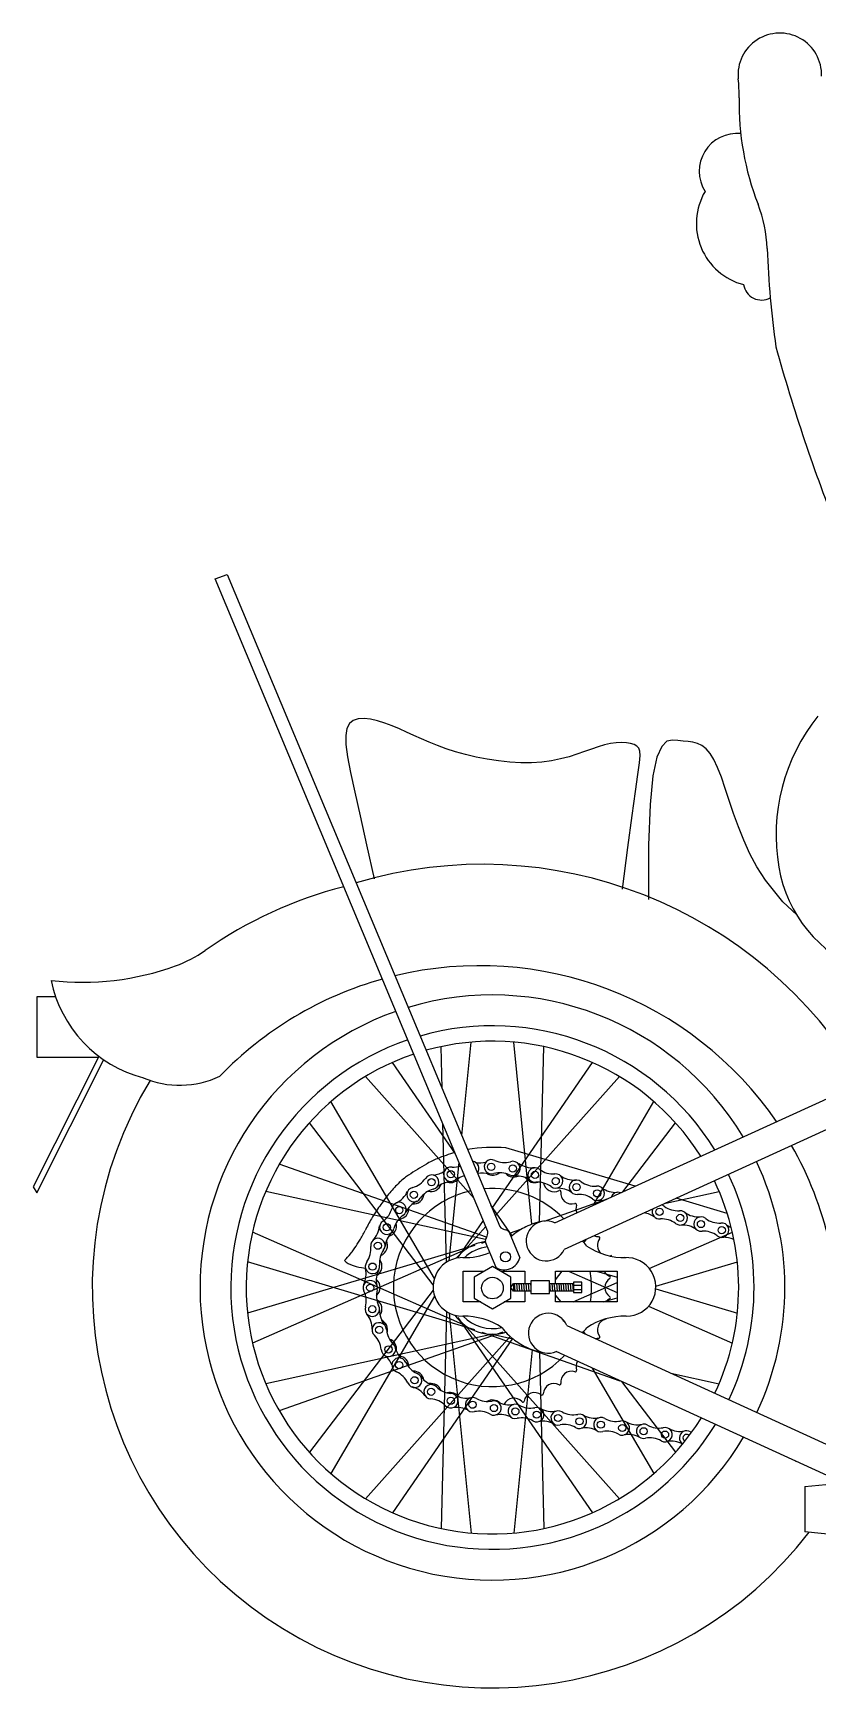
# Model space of a CAD drawing. Extents: x 0.9 to 11.8, y 2 to 8.4.
# Drawn here: x 0.89 to 3.95, y 2 to 8.45 of the extents above; entities that cross this region are included whole.
import ezdxf

# ---------------------------------------------------------------- set-up
doc = ezdxf.new("R2010")
doc.units = 0

msp = doc.modelspace()

# ---------------------------------------------------------------- linework, layer by layer
at = {"layer": '10', "color": 7, "linetype": 'CONTINUOUS'}
for centre, radius, start, end in [((3.803983, 8.28558), 0.163037, 358.389128, 545.226409), ((3.118139, 8.207055), 0.527344, 358.819497, 366.935102), ((4.724763, 8.173948), 1.079621, 178.819497, 201.306074), ((3.636932, 7.910492), 0.147186, 84.320014, 212.379685), ((3.724597, 7.70664), 0.246094, 149.465396, 255.440889), ((3.22763, 7.590057), 0.527344, 2.04671, 21.306074), ((7.405805, 7.739373), 3.653499, 182.046708, 188.076053), ((3.732289, 7.478745), 0.070313, 188.420733, 299.140091), ((10.456199, 9.069692), 6.91784, 195.455979, 201.778416), ((4.531679, 5.322921), 0.742194, 141.291904, 189.663295), ((4.319877, 5.286857), 0.527344, 189.663295, 249.062289)]:
    msp.add_arc(centre, radius, start, end, dxfattribs=at)
at = {"layer": 'lines & arcs', "color": 5, "linetype": 'CONTINUOUS'}
for p, q in [((1.602143, 6.321526), (1.649091, 6.338858)), ((2.666148, 3.778384), (1.602143, 6.321526)), ((1.649091, 6.338858), (2.712273, 3.797682)), ((2.126079, 5.758031), (2.115952, 5.738953)), ((2.141205, 5.770361), (2.126079, 5.758031)), ((2.160539, 5.776773), (2.141205, 5.770361)), ((2.183292, 5.778095), (2.160539, 5.776773)), ((2.208676, 5.775155), (2.183292, 5.778095)), ((2.235902, 5.768783), (2.208676, 5.775155)), ((2.264179, 5.759806), (2.235902, 5.768783)), ((2.29272, 5.749054), (2.264179, 5.759806)), ((2.320937, 5.737257), (2.29272, 5.749054)), ((2.115952, 5.738953), (2.111442, 5.712123)), ((2.111442, 5.712123), (2.112489, 5.675822)), ((2.112489, 5.675822), (2.118862, 5.628158)), ((2.349056, 5.724749), (2.320937, 5.737257)), ((2.377503, 5.711767), (2.349056, 5.724749)), ((2.406707, 5.698549), (2.377503, 5.711767)), ((2.437094, 5.685331), (2.406707, 5.698549)), ((2.469093, 5.67235), (2.437094, 5.685331)), ((3.120441, 5.67498), (3.095682, 5.667668)), ((3.144065, 5.680202), (3.120441, 5.67498)), ((3.166332, 5.683293), (3.144065, 5.680202)), ((3.186939, 5.684332), (3.166332, 5.683293)), ((3.205581, 5.683398), (3.186939, 5.684332)), ((3.221954, 5.68057), (3.205581, 5.683398)), ((3.235755, 5.675927), (3.221954, 5.68057)), ((3.246678, 5.669548), (3.235755, 5.675927)), ((3.363804, 5.688764), (3.343357, 5.669206)), ((3.385237, 5.693643), (3.363804, 5.688764)), ((3.406637, 5.691815), (3.385237, 5.693643)), ((3.427165, 5.689737), (3.406637, 5.691815)), ((3.446708, 5.687817), (3.427165, 5.689737)), ((3.465329, 5.68495), (3.446708, 5.687817)), ((3.483096, 5.680031), (3.465329, 5.68495)), ((3.500073, 5.671955), (3.483096, 5.680031)), ((2.118862, 5.628158), (2.130332, 5.567236)), ((2.50313, 5.659842), (2.469093, 5.67235)), ((2.539633, 5.648044), (2.50313, 5.659842)), ((2.578844, 5.637194), (2.539633, 5.648044)), ((2.620257, 5.627527), (2.578844, 5.637194)), ((2.663183, 5.61928), (2.620257, 5.627527)), ((2.706931, 5.612691), (2.663183, 5.61928)), ((2.750811, 5.607995), (2.706931, 5.612691)), ((2.913982, 5.612743), (2.876334, 5.60764)), ((2.949198, 5.620056), (2.913982, 5.612743)), ((2.982177, 5.628947), (2.949198, 5.620056)), ((3.013118, 5.638785), (2.982177, 5.628947)), ((3.042218, 5.648939), (3.013118, 5.638785)), ((3.069673, 5.658777), (3.042218, 5.648939)), ((3.095682, 5.667668), (3.069673, 5.658777)), ((3.25442, 5.661512), (3.246678, 5.669548)), ((3.258726, 5.65105), (3.25442, 5.661512)), ((3.256849, 5.605345), (3.259539, 5.633998)), ((3.259539, 5.633998), (3.258726, 5.65105)), ((3.324917, 5.627), (3.309501, 5.554176)), ((3.343357, 5.669206), (3.324917, 5.627)), ((3.516327, 5.659618), (3.500073, 5.671955)), ((3.531924, 5.641915), (3.516327, 5.659618)), ((3.546929, 5.617741), (3.531924, 5.641915)), ((3.561473, 5.586366), (3.546929, 5.617741)), ((2.130332, 5.567236), (2.146668, 5.491163)), ((2.794131, 5.605431), (2.750811, 5.607995)), ((2.836203, 5.605233), (2.794131, 5.605431)), ((2.876334, 5.60764), (2.836203, 5.605233)), ((3.240932, 5.493195), (3.25065, 5.560081)), ((3.25065, 5.560081), (3.256849, 5.605345)), ((3.309501, 5.554176), (3.29813, 5.442762)), ((3.575951, 5.54856), (3.561473, 5.586366)), ((3.590825, 5.505466), (3.575951, 5.54856)), ((2.146668, 5.491163), (2.167641, 5.398044)), ((3.227688, 5.399675), (3.240932, 5.493195)), ((3.606553, 5.458229), (3.590825, 5.505466)), ((3.29813, 5.442762), (3.291822, 5.284789)), ((3.623596, 5.407994), (3.606553, 5.458229)), ((2.167641, 5.398044), (2.193019, 5.285986)), ((3.210909, 5.274511), (3.227688, 5.399675)), ((3.642415, 5.355904), (3.623596, 5.407994)), ((3.663469, 5.303104), (3.642415, 5.355904)), ((3.68722, 5.250738), (3.663469, 5.303104)), ((2.193019, 5.285986), (2.222574, 5.153095)), ((3.190587, 5.112691), (3.210909, 5.274511)), ((3.291822, 5.284789), (3.291597, 5.072287)), ((3.714605, 5.199372), (3.68722, 5.250738)), ((3.748472, 5.147264), (3.714605, 5.199372)), ((3.815157, 5.063024), (3.748472, 5.147264)), ((3.869706, 5.012198), (3.815157, 5.063024)), ((0.98057, 4.693749), (0.907344, 4.693749)), ((0.907344, 4.693749), (0.907344, 4.458542)), ((2.926848, 3.811968), (4.691441, 4.617783)), ((2.563917, 4.152278), (2.600229, 4.516542)), ((2.837625, 3.806916), (2.766886, 4.516542)), ((4.83462, 4.56321), (2.963216, 3.708587)), ((1.148333, 4.458542), (0.892654, 3.952847)), ((0.907344, 4.458542), (1.148333, 4.458542)), ((2.48731, 4.335381), (2.483318, 4.49905)), ((2.867121, 3.815322), (2.883796, 4.49905)), ((0.907344, 3.929326), (1.166871, 4.446781)), ((2.539432, 4.081254), (2.293691, 4.437437)), ((2.681985, 3.870077), (3.073423, 4.437437)), ((2.612012, 3.907776), (2.188827, 4.38287)), ((2.69462, 3.839876), (3.178287, 4.38287)), ((2.457063, 3.595351), (2.053999, 4.284911)), ((3.076693, 3.880441), (3.313116, 4.284911)), ((2.452563, 3.570413), (1.969698, 4.202042)), ((2.503825, 3.658193), (2.490665, 4.197816)), ((3.191754, 3.933018), (3.397416, 4.202042)), ((3.240218, 3.955071), (2.735719, 4.104176)), ((2.660941, 3.756085), (1.852502, 4.040735)), ((2.515325, 3.664821), (2.553488, 4.047659)), ((0.892654, 3.952847), (0.907344, 3.929326)), ((2.656743, 3.747982), (1.799739, 3.934952)), ((3.359209, 3.889537), (3.567376, 3.934952)), ((2.75988, 3.761732), (2.677139, 3.881658)), ((2.886095, 3.819436), (3.13491, 3.907043)), ((3.599073, 3.849011), (3.399724, 3.907929)), ((2.548314, 3.676331), (2.648245, 3.821174)), ((2.577513, 3.412551), (1.748239, 3.776452)), ((2.575937, 3.706635), (2.657742, 3.798474)), ((2.748646, 3.775519), (2.790062, 3.676529)), ((2.750279, 3.771615), (2.798451, 3.788576)), ((3.040469, 3.735124), (3.050765, 3.748593)), ((3.295222, 3.634427), (3.618875, 3.776452)), ((2.61487, 3.724687), (1.728748, 3.460473)), ((2.577513, 3.70778), (1.748239, 3.343879)), ((2.642423, 3.733639), (2.656099, 3.738454)), ((2.69781, 3.637933), (2.656394, 3.736923)), ((2.61487, 3.395644), (1.728748, 3.659858)), ((2.107336, 3.665423), (2.113553, 3.659543)), ((2.113553, 3.659543), (2.121504, 3.654397)), ((2.121504, 3.654397), (2.130802, 3.649935)), ((2.130802, 3.649935), (2.141057, 3.64611)), ((2.141057, 3.64611), (2.151884, 3.642873)), ((2.151884, 3.642873), (2.162895, 3.640173)), ((2.162895, 3.640173), (2.173701, 3.637963)), ((2.173701, 3.637963), (2.188674, 3.635369)), ((2.569992, 3.504008), (2.569992, 3.624008)), ((2.569992, 3.624008), (2.651444, 3.624008)), ((2.683557, 3.642548), (2.612212, 3.601357)), ((2.754903, 3.601357), (2.683557, 3.642548)), ((2.71567, 3.624008), (2.809992, 3.624008)), ((2.809992, 3.624008), (2.809992, 3.576055)), ((2.929992, 3.576055), (2.929992, 3.624008)), ((2.929992, 3.590612), (2.955523, 3.624008)), ((2.929992, 3.624008), (3.169992, 3.624008)), ((2.980505, 3.624008), (3.169992, 3.540857)), ((3.089902, 3.624008), (3.169992, 3.600127)), ((3.169992, 3.624008), (3.169992, 3.504008)), ((3.320509, 3.565083), (3.638367, 3.659858)), ((2.452967, 3.550446), (1.969698, 2.918289)), ((2.612212, 3.601357), (2.612212, 3.518974)), ((2.754903, 3.518974), (2.754903, 3.601357)), ((2.755087, 3.560339), (2.765733, 3.576055)), ((2.765733, 3.546588), (2.755087, 3.560339)), ((2.765733, 3.576055), (2.765733, 3.546588)), ((2.765733, 3.576055), (2.833066, 3.576055)), ((2.76865, 3.576055), (2.771517, 3.546588)), ((2.777663, 3.576055), (2.78053, 3.546588)), ((2.78679, 3.576055), (2.789656, 3.546588)), ((2.795891, 3.576055), (2.798757, 3.546588)), ((2.804359, 3.576055), (2.807225, 3.546588)), ((2.813372, 3.576055), (2.816238, 3.546588)), ((2.822498, 3.576055), (2.825365, 3.546588)), ((2.831599, 3.576055), (2.833066, 3.560975)), ((2.833066, 3.586958), (2.833066, 3.537621)), ((2.906532, 3.586958), (2.833066, 3.586958)), ((2.906021, 3.576055), (2.908888, 3.546588)), ((2.906532, 3.537621), (2.906532, 3.586958)), ((2.906532, 3.576055), (2.999259, 3.576055)), ((2.914538, 3.576055), (2.917404, 3.546588)), ((2.923551, 3.576055), (2.926418, 3.546588)), ((2.932677, 3.576055), (2.935544, 3.546588)), ((2.941778, 3.576055), (2.944645, 3.546588)), ((2.950452, 3.576055), (2.953319, 3.546588)), ((2.959465, 3.576055), (2.962332, 3.546588)), ((2.968592, 3.576055), (2.971458, 3.546588)), ((2.977693, 3.576055), (2.980559, 3.546588)), ((2.98616, 3.576055), (2.989027, 3.546588)), ((2.995174, 3.576055), (2.99804, 3.546588)), ((2.998016, 3.504008), (3.169992, 3.579474)), ((2.999152, 3.56996), (3.032435, 3.56996)), ((2.999152, 3.553225), (3.032435, 3.553225)), ((3.032435, 3.580789), (2.999259, 3.580789)), ((2.999259, 3.580789), (2.999259, 3.541411)), ((3.032435, 3.541411), (3.032435, 3.580789)), ((3.320292, 3.555312), (3.638367, 3.460473)), ((2.458111, 3.526774), (2.053999, 2.83542)), ((2.638135, 3.504008), (2.569992, 3.504008)), ((2.612212, 3.518974), (2.683557, 3.477783)), ((2.683557, 3.477783), (2.754903, 3.518974)), ((2.809992, 3.504008), (2.72898, 3.504008)), ((2.833066, 3.546588), (2.765733, 3.546588)), ((2.809992, 3.546588), (2.809992, 3.504008)), ((2.833066, 3.537621), (2.906532, 3.537621)), ((2.999259, 3.546588), (2.906532, 3.546588)), ((2.929992, 3.504008), (2.929992, 3.546588)), ((2.929992, 3.529719), (2.949648, 3.504008)), ((3.169992, 3.504008), (2.929992, 3.504008)), ((2.999259, 3.541411), (3.032435, 3.541411)), ((3.115674, 3.504008), (3.169992, 3.520204)), ((3.292069, 3.487288), (3.618875, 3.343879)), ((2.503948, 3.467183), (2.483318, 2.621281)), ((2.514787, 3.460907), (2.600229, 2.603789)), ((2.548314, 3.444), (3.073423, 2.682894)), ((2.684531, 3.378412), (1.799739, 3.185379)), ((2.724691, 3.386692), (1.852502, 3.079596)), ((2.752341, 3.370096), (2.188827, 2.737461)), ((2.762052, 3.361747), (2.293691, 2.682894)), ((2.575937, 3.413696), (3.178287, 2.737461)), ((2.642423, 3.386692), (3.180339, 3.197293)), ((2.682583, 3.378412), (2.763181, 3.360828)), ((2.973587, 3.411769), (4.266044, 2.821176)), ((3.038418, 3.387889), (3.045169, 3.379059)), ((2.838101, 3.318185), (2.766886, 2.603789)), ((2.867016, 3.309322), (2.883796, 2.621281)), ((4.050997, 2.799443), (2.932369, 3.310603)), ((3.072894, 3.24639), (3.313116, 2.83542)), ((3.379157, 3.226442), (3.567376, 3.185379)), ((3.186158, 3.194634), (3.397416, 2.918289)), ((3.901705, 2.784355), (4.443206, 2.83908)), ((3.901705, 2.784355), (3.901705, 2.608137)), ((4.36994, 2.560565), (3.901705, 2.608137))]:
    msp.add_line(p, q, dxfattribs=at)
for centre, radius in [((2.521474, 4.001883), 0.014063), ((2.678668, 4.0308), 0.014063), ((2.762773, 4.024055), 0.014063), ((2.849264, 3.999093), 0.014063), ((2.37737, 3.921816), 0.014063), ((2.446133, 3.970711), 0.014063), ((2.93018, 3.975179), 0.014063), ((3.011095, 3.951266), 0.014063), ((3.09201, 3.927352), 0.014063), ((2.320349, 3.861897), 0.014063), ((3.334756, 3.855612), 0.014063), ((2.271718, 3.795076), 0.014063), ((3.415671, 3.831698), 0.014063), ((3.496587, 3.807785), 0.014063), ((3.577502, 3.783871), 0.014063), ((2.237112, 3.723394), 0.014063), ((2.734421, 3.679916), 0.019838), ((2.215865, 3.641738), 0.014063), ((2.207261, 3.559643), 0.014063), ((2.683601, 3.558426), 0.042307), ((2.215224, 3.475644), 0.014063), ((2.242155, 3.395461), 0.014063), ((2.278367, 3.319251), 0.014063), ((2.319864, 3.258107), 0.014063), ((2.379957, 3.198878), 0.014063), ((2.44447, 3.154133), 0.014063), ((2.521196, 3.119029), 0.014063), ((2.606115, 3.103828), 0.014063), ((2.689485, 3.09085), 0.014063), ((2.772856, 3.077872), 0.014063), ((2.856227, 3.064894), 0.014063), ((2.939598, 3.051916), 0.014063), ((3.022969, 3.038938), 0.014063), ((3.10634, 3.02596), 0.014063), ((3.189711, 3.012982), 0.014063), ((3.273082, 3.000004), 0.014063), ((3.356453, 2.987026), 0.014063)]:
    msp.add_circle(centre, radius, dxfattribs=at)
for centre, radius, start, end in [((2.644993, 3.490744), 1.718559, 30.403466, 106.673528), ((2.513534, 3.516095), 1.657237, 104.306068, 124.983535), ((1.276701, 5.283556), 0.5, 290.033576, 304.983535), ((1.086438, 5.805347), 1.055397, 263.306466, 290.033576), ((2.633829, 3.408159), 1.406334, 34.611547, 103.591828), ((1.445181, 4.853431), 0.491286, 191.302532, 255.618084), ((2.633829, 3.408159), 1.406334, 105.64944, 136.090378), ((2.683557, 3.560165), 1.14, 31.000379, 106.754026), ((2.683557, 3.560165), 1.14, 109.27564, 329.21871), ((2.683557, 3.560165), 1.02, 31.762088, 106.051087), ((2.683557, 3.560165), 1.02, 108.871785, 328.483153), ((2.683557, 3.560165), 0.96, 32.214951, 105.633248), ((2.683557, 3.560165), 0.96, 108.631908, 328.045877), ((2.683557, 3.560165), 1.56, 148.835098, 322.313401), ((1.464687, 4.714945), 0.366324, 247.063909, 295.1995), ((2.751273, 3.370125), 0.747878, 106.636634, 112.213734), ((2.683557, 3.560165), 0.546506, 84.523043, 100.216634), ((2.668787, 3.43645), 1.361498, 355.763368, 389.832295), ((2.440042, 3.86723), 0.155664, 122.47774, 129.724771), ((3.789396, 1.747353), 2.668557, 120.728527, 122.47774), ((2.446601, 3.971215), 0.028125, 282.05059, 508.77964), ((2.589957, 3.765148), 0.321185, 112.213734, 120.728527), ((2.445242, 4.089716), 0.091406, 274.795, 303.67904), ((2.521474, 4.001883), 0.028125, 80.716718, 310.113512), ((2.532363, 4.120825), 0.091406, 266.015321, 287.20957), ((2.602814, 4.02431), 0.028125, 321.406815, 444.000295), ((2.635115, 4.137779), 0.091406, 259.199596, 284.564693), ((2.642555, 3.914365), 0.091406, 72.010534, 100.526528), ((2.679351, 4.030885), 0.028125, 60.716718, 290.113512), ((2.683557, 4.040165), 0.042, 241.100012, 308.904084), ((2.712395, 3.916108), 0.091406, 65.518255, 104.81491), ((2.730263, 4.13893), 0.091406, 246.015321, 285.311976), ((2.766908, 4.032873), 0.042, 222.670512, 295.451404), ((2.763456, 4.024141), 0.028125, 242.05059, 468.77964), ((2.840413, 4.118256), 0.091406, 234.135808, 273.432462), ((2.849264, 3.999093), 0.028125, 48.837205, 278.233999), ((2.921328, 4.094343), 0.091406, 234.135808, 273.432462), ((2.93018, 3.975179), 0.028125, 230.171077, 456.900127), ((2.683557, 3.560165), 1.02, 334.631136, 385.612267), ((2.683557, 3.560165), 1.14, 334.716475, 385.5013), ((2.647596, 3.623715), 0.475847, 136.671428, 143.371767), ((2.683557, 3.560165), 0.386062, 102.534021, 316.773204), ((2.623512, 3.646435), 0.442738, 129.724771, 136.671428), ((2.269653, 3.972987), 0.091406, 295.790344, 335.086998), ((2.377838, 3.92232), 0.028125, 100.716718, 330.113512), ((2.347389, 4.037813), 0.091406, 286.015321, 325.311976), ((2.476928, 3.855636), 0.091406, 105.518255, 144.81491), ((2.443557, 3.975858), 0.042, 254.431725, 341.336507), ((2.523702, 3.880401), 0.091406, 90.651355, 129.94801), ((2.519388, 4.011218), 0.042, 255.366448, 328.109144), ((2.591782, 3.905329), 0.091406, 100.316745, 124.81491), ((2.683557, 3.560165), 0.386062, 43.906884, 94.880756), ((2.777058, 3.903885), 0.091406, 53.638742, 92.935397), ((2.847727, 4.011218), 0.042, 213.45959, 288.253934), ((2.857973, 3.879972), 0.091406, 53.638742, 92.935397), ((2.923557, 3.975858), 0.042, 190.663487, 297.885967), ((2.938888, 3.856058), 0.091406, 53.638742, 92.935397), ((2.94554, 3.934315), 0.005, 352.114033, 477.885967), ((3.002243, 4.070429), 0.091406, 234.135808, 273.432462), ((2.992095, 3.927867), 0.042, 172.114033, 287.885967), ((3.011095, 3.951266), 0.028125, 48.837205, 278.233999), ((3.083159, 4.046516), 0.091406, 234.135808, 273.432462), ((3.09201, 3.927352), 0.028125, 230.171077, 456.900127), ((3.164074, 4.022602), 0.091406, 234.135808, 273.432462), ((2.683557, 3.560165), 0.96, 334.580465, 385.678155), ((3.393597, 3.069116), 1.405415, 143.371767, 145.782364), ((2.203605, 3.89319), 0.091406, 306.015321, 345.311976), ((2.319611, 3.864541), 0.028125, 302.05059, 528.77964), ((2.315856, 3.868704), 0.042, 274.493155, 365.383016), ((2.428242, 3.814258), 0.091406, 115.293278, 154.589933), ((2.375019, 3.927867), 0.042, 264.726008, 355.482514), ((3.00653, 3.883138), 0.005, 342.114033, 467.885967), ((3.051259, 3.868704), 0.042, 162.114033, 204.416064), ((3.019804, 3.832144), 0.091406, 53.638742, 92.935397), ((3.100719, 3.808231), 0.091406, 80.428085, 92.935397), ((3.172925, 3.903439), 0.028125, 67.270975, 161.8454), ((3.334756, 3.855612), 0.028125, 48.837205, 71.929663), ((3.40682, 3.950862), 0.091406, 234.135808, 273.432462), ((2.823379, 3.470162), 0.708746, 149.650058, 153.891426), ((2.683, 3.552357), 0.546072, 145.782364, 149.650058), ((2.271718, 3.795076), 0.028125, 120.716718, 350.113512), ((2.267865, 3.800165), 0.042, 285.238531, 375.852063), ((2.38764, 3.766304), 0.091406, 125.518255, 164.81491), ((2.930248, 3.558065), 0.26553, 101.308934, 116.111706), ((2.892959, 3.741959), 0.07778, 64.170055, 334.592331), ((3.26255, 3.760404), 0.091406, 53.638742, 82.277123), ((3.334756, 3.855612), 0.028125, 157.186712, 278.233999), ((3.343465, 3.73649), 0.091406, 53.638742, 92.935397), ((3.415671, 3.831698), 0.028125, 230.171077, 456.900127), ((3.487735, 3.926948), 0.091406, 234.135808, 273.432462), ((3.496587, 3.807785), 0.028125, 48.837205, 278.233999), ((3.56865, 3.903035), 0.091406, 234.135808, 273.432462), ((3.577502, 3.783871), 0.028125, 230.171077, 456.900127), ((3.649566, 3.879121), 0.091406, 234.135808, 247.415286), ((1.889406, 3.913508), 0.324443, 327.042138, 328.660272), ((1.768479, 3.987148), 0.466026, 328.660272, 333.891426), ((2.237146, 3.724081), 0.028125, 322.05059, 548.77964), ((2.152327, 3.809372), 0.091406, 315.08597, 354.382625), ((2.232505, 3.724335), 0.042, 292.369521, 385.767836), ((2.355827, 3.710267), 0.091406, 134.588904, 173.885559), ((2.677497, 3.741793), 0.021658, 142.763015, 192.994624), ((2.624524, 3.776346), 0.041673, 329.025644, 362.803373), ((2.742947, 3.825892), 0.041673, 222.603737, 256.381466), ((2.730362, 3.76391), 0.021658, 32.412486, 82.644095), ((2.930248, 3.558065), 0.26553, 128.644169, 131.055225), ((2.930248, 3.558065), 0.26553, 116.111706, 128.644169), ((2.842589, 3.558065), 0.26553, 38.003542, 43.631938), ((3.099249, 3.800165), 0.042, 244.131401, 267.885967), ((3.13461, 3.724335), 0.042, 142.114033, 226.753373), ((3.097516, 3.753197), 0.005, 322.114033, 447.885967), ((3.42438, 3.712577), 0.091406, 53.638742, 92.935397), ((3.505295, 3.688663), 0.091406, 53.638742, 92.935397), ((3.586211, 3.66475), 0.091406, 64.814817, 92.935397), ((1.728019, 4.026325), 0.523576, 316.425167, 320.185112), ((1.993042, 3.805399), 0.178546, 320.185112, 326.626013), ((-1.954517, 6.405763), 4.905608, 326.626013, 327.042138), ((2.118337, 3.711326), 0.091406, 326.015321, 365.311976), ((2.334671, 3.655036), 0.091406, 145.518255, 184.81491), ((2.566509, 3.562728), 0.114205, 86.79082, 270.024872), ((2.683557, 3.560165), 0.181756, 98.742723, 141.10285), ((2.573512, 3.94167), 0.26497, 268.839401, 292.149041), ((2.683557, 3.560165), 0.159607, 97.013273, 133.101512), ((2.729462, 3.691825), 0.0625, 239.573453, 345.833657), ((3.199326, 3.94167), 0.26497, 236.172663, 271.160599), ((3.156265, 3.643517), 0.042, 102.507491, 109.965596), ((3.13461, 3.724335), 0.042, 280.082402, 287.492509), ((3.206328, 3.562728), 0.114205, 269.975128, 453.20918), ((2.099747, 3.612746), 0.091406, 333.460164, 372.756819), ((2.215899, 3.642425), 0.028125, 140.716718, 370.113512), ((2.321784, 3.586887), 0.091406, 153.95723, 187.892259), ((2.21085, 3.643517), 0.042, 301.472619, 397.162526), ((2.683557, 3.560165), 0.386062, 3.727035, 9.518597), ((3.156265, 3.643517), 0.042, 207.677675, 247.885967), ((2.207261, 3.559643), 0.028125, 342.05059, 568.77964), ((2.203557, 3.560165), 0.042, 311.003843, 410.024091), ((2.322519, 3.528117), 0.091406, 165.518255, 204.81491), ((2.683557, 3.560165), 0.386062, 351.635914, 363.727035), ((3.163557, 3.560165), 0.042, 122.114033, 237.885967), ((3.138572, 3.599974), 0.005, 302.114033, 427.885967), ((2.09998, 3.507022), 0.091406, 346.015321, 385.311976), ((2.215224, 3.475644), 0.028125, 160.716718, 390.113512), ((2.21085, 3.476814), 0.042, 324.629074, 419.138183), ((3.156265, 3.476814), 0.042, 112.114033, 139.649531), ((3.138572, 3.520357), 0.005, 292.114033, 417.885967), ((2.122907, 3.399474), 0.091406, 359.429938, 398.726593), ((2.242155, 3.395461), 0.028125, 2.05059, 228.77964), ((2.334481, 3.471622), 0.091406, 178.932873, 218.229528), ((2.232505, 3.395996), 0.042, 342.342663, 423.260158), ((2.683557, 3.560165), 0.181756, 216.388448, 286.779423), ((2.573512, 3.183608), 0.26497, 56.172663, 91.160599), ((2.683557, 3.560165), 0.159607, 224.373507, 283.045451), ((2.901696, 3.38208), 0.07778, 22.439102, 293.226125), ((3.153524, 3.566297), 0.236742, 212.055998, 215.193775), ((3.199326, 3.183608), 0.26497, 88.839401, 123.827337), ((3.13461, 3.395996), 0.042, 102.114033, 217.885967), ((3.124746, 3.441949), 0.005, 282.114033, 324.122144), ((2.159341, 3.309321), 0.091406, 6.015321, 45.311976), ((2.361245, 3.405257), 0.091406, 185.518255, 224.81491), ((2.267865, 3.320165), 0.042, 349.934763, 430.348161), ((2.930248, 3.567213), 0.26553, 218.003542, 231.355831), ((2.930248, 3.567213), 0.26553, 231.355831, 243.888294), ((2.842589, 3.567213), 0.26553, 316.33001, 321.996458), ((3.099249, 3.320165), 0.042, 92.114033, 107.691657), ((3.097516, 3.367133), 0.005, 272.114033, 397.885967), ((2.278367, 3.319251), 0.028125, 180.716718, 410.113512), ((2.207517, 3.22353), 0.091406, 22.844276, 53.266121), ((2.394203, 3.346483), 0.091406, 193.4724, 221.818231), ((2.315856, 3.251627), 0.042, 357.754522, 444.670873), ((2.930248, 3.567213), 0.26553, 243.888294, 258.691066), ((2.319864, 3.258107), 0.028125, 22.05059, 248.77964), ((2.271505, 3.148837), 0.091406, 26.015321, 65.311976), ((2.428421, 3.308043), 0.091406, 205.518255, 244.81491), ((2.379957, 3.198878), 0.028125, 200.716718, 430.113512), ((2.375019, 3.192464), 0.042, 10.503802, 91.119211), ((2.992095, 3.192464), 0.042, 72.114033, 187.885967), ((3.00653, 3.237193), 0.005, 252.114033, 377.885967), ((3.051259, 3.251627), 0.042, 149.663728, 197.885967), ((2.347384, 3.0851), 0.091406, 35.92297, 75.219625), ((2.47738, 3.268137), 0.091406, 215.425905, 250.074636), ((2.44447, 3.154133), 0.028125, 42.05059, 268.77964), ((2.443557, 3.144473), 0.042, 21.086671, 98.606832), ((2.529401, 3.238186), 0.091406, 225.518255, 264.81491), ((2.923557, 3.144473), 0.042, 62.114033, 177.885967), ((2.94554, 3.186016), 0.005, 242.114033, 367.885967), ((2.4364, 3.034913), 0.091406, 46.015321, 85.311976), ((2.521196, 3.119029), 0.028125, 220.716718, 450.113512), ((2.519388, 3.109113), 0.042, 36.030679, 106.318069), ((2.581547, 3.220768), 0.091406, 241.752159, 281.048814), ((2.606115, 3.103828), 0.028125, 56.453557, 285.850351), ((2.664918, 3.207789), 0.091406, 241.752159, 281.048814), ((2.683557, 3.080165), 0.042, 46.809241, 120.32389), ((2.689485, 3.09085), 0.028125, 237.787429, 464.516479), ((2.748289, 3.194811), 0.091406, 241.752159, 281.048814), ((2.766908, 3.087458), 0.042, 42.114033, 154.603619), ((2.772856, 3.077872), 0.028125, 56.453557, 285.850351), ((2.83166, 3.181833), 0.091406, 241.752159, 281.048814), ((2.801774, 3.118976), 0.005, 222.114033, 347.885967), ((2.847727, 3.109113), 0.042, 52.114033, 167.885967), ((2.876589, 3.146207), 0.005, 232.114033, 357.885967), ((2.545435, 3.001734), 0.091406, 61.255094, 100.551748), ((2.630535, 2.986912), 0.091406, 61.255094, 100.551748), ((2.713906, 2.973934), 0.091406, 61.255094, 100.551748), ((2.797277, 2.960956), 0.091406, 61.255094, 100.551748), ((2.856227, 3.064894), 0.028125, 237.787429, 464.516479), ((2.880648, 2.947978), 0.091406, 61.255094, 100.551748), ((2.915031, 3.168855), 0.091406, 241.752159, 281.048814), ((2.939598, 3.051916), 0.028125, 56.453557, 285.850351), ((2.998402, 3.155877), 0.091406, 241.752159, 281.048814), ((3.022969, 3.038938), 0.028125, 237.787429, 464.516479), ((3.081773, 3.142899), 0.091406, 241.752159, 281.048814), ((3.10634, 3.02596), 0.028125, 56.453557, 285.850351), ((3.165144, 3.129921), 0.091406, 241.752159, 281.048814), ((3.189711, 3.012982), 0.028125, 237.787429, 464.516479), ((3.248515, 3.116943), 0.091406, 241.752159, 281.048814), ((2.964018, 2.935), 0.091406, 61.255094, 100.551748), ((3.047389, 2.922022), 0.091406, 61.255094, 100.551748), ((3.13076, 2.909044), 0.091406, 61.255094, 100.551748), ((3.214131, 2.896066), 0.091406, 61.255094, 100.551748), ((3.273082, 3.000004), 0.028125, 56.453557, 285.850351), ((3.297502, 2.883088), 0.091406, 61.255094, 100.551748), ((3.331885, 3.103965), 0.091406, 241.752159, 281.048814), ((3.356453, 2.987026), 0.028125, 237.787429, 464.516479), ((3.415256, 3.090987), 0.091406, 241.752159, 281.048814), ((3.440366, 2.974179), 0.028125, 56.453557, 237.22448), ((3.440366, 2.974179), 0.014063, 40.977944, 243.521832), ((3.49917, 3.07814), 0.091406, 241.752159, 244.60864), ((3.380873, 2.870109), 0.091406, 61.255094, 100.551748), ((3.881641, 2.792372), 0.091406, 98.259287, 100.551748)]:
    msp.add_arc(centre, radius, start, end, dxfattribs=at)

doc.saveas('drawing.dxf')
